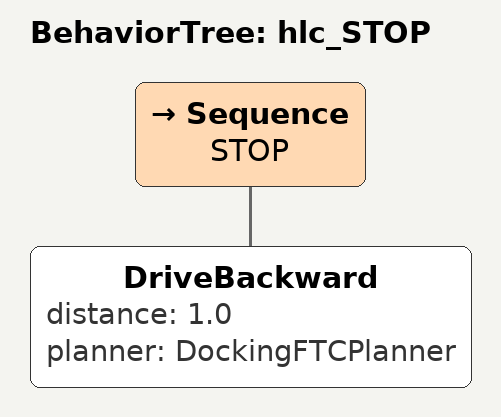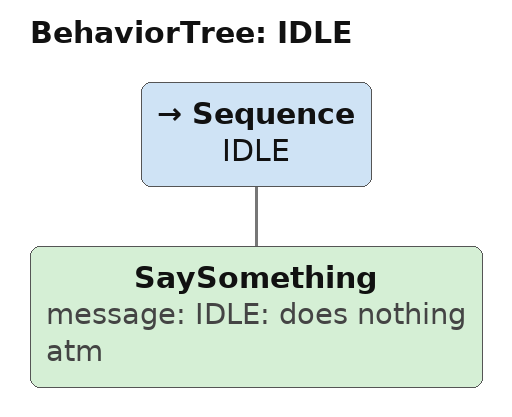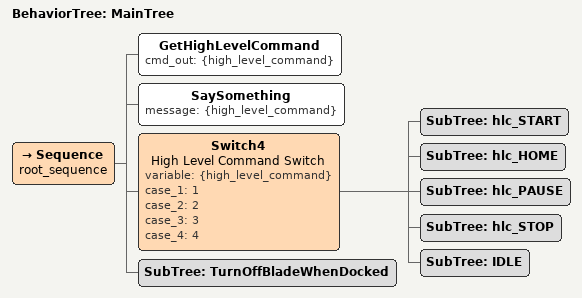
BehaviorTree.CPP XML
<BehaviorTree ID="hlc_STOP">
  <Sequence name="STOP">
    <DriveBackward distance="1.0" planner="DockingFTCPlanner"/>
  </Sequence>
</BehaviorTree>

<BehaviorTree ID="IDLE">
  <Sequence name="IDLE">
    <SaySomething message="IDLE: does nothing atm"/>
  </Sequence>
</BehaviorTree>

<BehaviorTree ID="MainTree">
   <Sequence name="root_sequence">
       <GetHighLevelCommand cmd_out="{high_level_command}"/>
       <SaySomething message="{high_level_command}"/>
       <Switch4 name="High Level Command Switch" variable="{high_level_command}" case_1="1" case_2="2" case_3="3" case_4="4">
         <SubTree ID="hlc_START"/>
         <SubTree ID="hlc_HOME"/>
         <SubTree ID="hlc_PAUSE"/>
         <SubTree ID="hlc_STOP"/>
         <SubTree ID="IDLE"/><!-- default branch -->
       </Switch4>

       <SubTree ID="TurnOffBladeWhenDocked"/>
   </Sequence>
</BehaviorTree>
